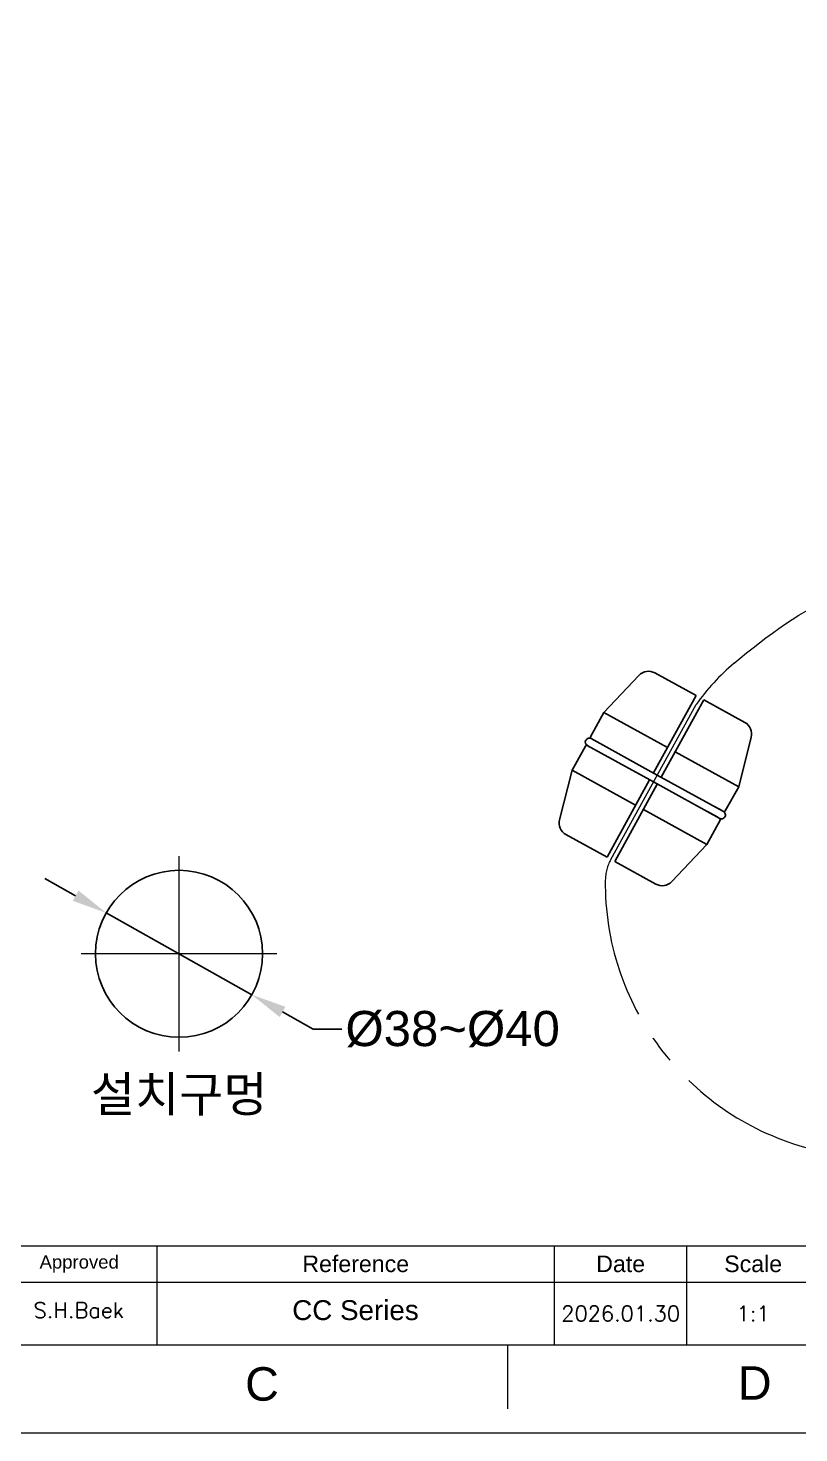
# Model space of a CAD drawing. Header units: millimetres. Extents: x 15183 to 15777, y -3358 to -2518.
# Drawn here: x 15426 to 15601.3, y -3357.7 to -3038 of the extents above; entities that cross this region are included whole.
import ezdxf

# ---------------------------------------------------------------- set-up
doc = ezdxf.new("R2010")
doc.units = ezdxf.units.MM
doc.linetypes.add('CENTERX2', pattern=[101.6, 63.5, -12.7, 12.7, -12.7])
for name, color, linetype, lineweight in [('CENTER', 1, 'CENTERX2', 15), ('DIM_', 5, 'Continuous', 9), ('FORM', 7, 'Continuous', 13)]:
    doc.layers.add(name, color=color, linetype=linetype, lineweight=lineweight)
doc.layers.add('DWG', color=7, linetype='Continuous')
doc.layers.add('TEXT', color=2, linetype='Continuous')
doc.styles.add('ARIAL', font='arial.ttf')
doc.styles.add('ROMANS', font='romans')
doc.styles.get("Standard").update_dxf_attribs({"font": 'arial.ttf'})
doc.dimstyles.new('사본(2) STANDARD', dxfattribs={"dimscale": 0, "dimtxt": 4, "dimasz": 4, "dimexe": 1.25, "dimexo": 0.625, "dimgap": 1.5, "dimtad": 3, "dimtih": 1, "dimtoh": 1, "dimdec": 1, "dimzin": 9, "dimdsep": 46, "dimtxsty": 'Standard', "dimcen": 2.5, "dimclrd": 5, "dimclre": 5, "dimclrt": 5, "dimadec": 0, "dimazin": 0, "dimtfac": 1, "dimtdec": 1, "dimtmove": 0, "dimatfit": 3, "dimfxl": 1.25, "dimtfill": 1, "dimtolj": 1, "dimtzin": 0, "dimarcsym": 0})

# ---------------------------------------------------------------- blocks, each defined once
blk = doc.blocks.new('*D3')
at = {"layer": 'Defpoints', "color": 0, "transparency": 16777216}
for p in [(15499.23, -2698.98, 0), (15677.36, -2727.19, 0), (15544.69, -2774.91), (15389.53, -3036.59, 0), (15677.36, -3115.61, 0)]:
    blk.add_point(p, dxfattribs=at)
at = {"layer": 'DIM_', "color": 5, "lineweight": -2, "transparency": 16777216}
for start, end in [(252.71832, 260.18354), (261.81462, 269.28168)]:
    blk.add_arc((15677.36, -2150.75), 638.11, start, end, dxfattribs=at)
at = {"layer": 'DIM_', "color": 5, "transparency": 16777216}
for points in [[(15487.39, -2761.32), (15488.2, -2758.78), (15480.17, -2757.63)], [(15669.37, -2787.47), (15669.35, -2790.14), (15677.36, -2788.86)]]:
    blk.add_solid(points, dxfattribs=at)
at = {"layer": 'DIM_', "color": 5, "transparency": 16777216, "insert": (15577.54, -2781), "char_height": 8, "attachment_point": 5, "bg_fill": 3, "box_fill_scale": 1.1, "bg_fill_color": 256, "bg_fill_true_color": 13158600, "bg_fill_transparency": 0}
blk.add_mtext('\\A1;18°', dxfattribs=at)
blk = doc.blocks.new('*D7')
at = {"layer": 'Defpoints', "color": 0, "transparency": 16777216}
for p in [(15443.74, -3239.33), (15476.86, -3257.95)]:
    blk.add_point(p, dxfattribs=at)
at = {"layer": 'DIM_', "color": 5, "lineweight": -2, "transparency": 16777216}
for p, q in [((15436.77, -3235.41), (15429.79, -3231.49)), ((15443.74, -3239.33), (15476.86, -3257.95)), ((15490.81, -3265.8), (15483.84, -3261.88)), ((15498.81, -3265.8), (15490.81, -3265.8))]:
    blk.add_line(p, q, dxfattribs=at)
at = {"layer": 'DIM_', "color": 5, "transparency": 16777216}
for points in [[(15437.42, -3234.25), (15436.11, -3236.57), (15443.74, -3239.33)], [(15484.49, -3260.71), (15483.18, -3263.04), (15476.86, -3257.95)]]:
    blk.add_solid(points, dxfattribs=at)
at = {"layer": 'DIM_', "color": 5, "transparency": 16777216, "insert": (15522.54, -3265.8), "char_height": 8, "attachment_point": 5, "bg_fill": 3, "box_fill_scale": 1.1, "bg_fill_color": 256, "bg_fill_true_color": 13158600, "bg_fill_transparency": 0}
blk.add_mtext('\\A1;%%C38~%%C40', dxfattribs=at)
blk = doc.blocks.new('wt')
at = {"layer": 'DWG'}
for p, q in [((10.68, 42), (0, 42)), ((10.68, 21.9), (10.68, 42)), ((12.68, 21.9), (12.68, 42)), ((23.34, 42), (12.68, 42)), ((-2.9, 39.75), (-5.82, 28.5)), ((29.18, 28.5), (26.27, 39.75)), ((10.68, 28.5), (-5.82, 28.5)), ((-5.82, 22.2), (-5.82, 28.5)), ((29.18, 28.5), (12.68, 28.5)), ((29.18, 22.2), (29.18, 28.5)), ((-5.82, 13.5), (-5.82, 19.8)), ((-5.52, 21.9), (11.68, 21.9)), ((-5.52, 20.1), (11.68, 20.1)), ((10.68, 0), (10.68, 20.1)), ((28.88, 21.9), (11.68, 21.9)), ((28.88, 20.1), (11.68, 20.1)), ((12.68, 0), (12.68, 20.1)), ((28.18, 21.9), (25.68, 21.9)), ((28.18, 20.1), (25.68, 20.1)), ((29.18, 13.5), (29.18, 19.8)), ((-2.9, 2.25), (-5.82, 13.5)), ((10.68, 13.5), (-5.82, 13.5)), ((29.18, 13.5), (12.68, 13.5)), ((29.18, 13.5), (26.24, 2.24)), ((10.68, 0), (0, 0)), ((23.34, 0), (12.68, 0))]:
    blk.add_line(p, q, dxfattribs=at)
for centre, radius, start, end in [((0, 39), 3, 90, 165.4655), ((23.36, 39), 3, 14.5134, 90), ((-5.49, 21), 0.9, 90, 270), ((-5.52, 22.2), 0.3, 180, 270), ((-5.52, 19.8), 0.3, 90, 180), ((28.85, 21), 0.9, 270, 90), ((28.88, 22.2), 0.3, 270, 0), ((28.88, 19.8), 0.3, 0, 90), ((0, 3), 3, 194.5345, 270), ((23.34, 3), 3, 270, 345.3889)]:
    blk.add_arc(centre, radius, start, end, dxfattribs=at)

msp = doc.modelspace()

# ---------------------------------------------------------------- linework, layer by layer
msp.add_circle((15460.3, -3248.64), 19)
at = {"layer": 'CENTER'}
for p, q in [((15558.51, -3227.19, 0), (15577.92, -3191.91, 0)), ((15460.3, -3270.9), (15460.3, -3226.39)), ((15482.56, -3248.64), (15438.05, -3248.64))]:
    msp.add_line(p, q, dxfattribs=at)
at = {"layer": 'CENTER', "ltscale": 0.5, "elevation": 0}
msp.add_lwpolyline([(15557.27, -3231.89, 0.76593), (15673.02, -3264.72, 0.098831), (15684.04, -3183.12), (15684.04, -3128.19)], format="xyb", dxfattribs=at)
at = {"layer": 'CENTER'}
msp.add_arc((15618.75, -3220.78, 0), 50, 130.0923, 144.7379, dxfattribs=at)
at = {"layer": 'CENTER', "ltscale": 0.5}
msp.add_arc((15567.27, -3232.01, 0), 10, 151.1735, 179.2992, dxfattribs=at)
msp.add_open_spline([(15586.55, -3182.52, 0), (15594.17, -3176.11, 0), (15609.98, -3164.3, 0), (15629.88, -3162.24, 0), (15639.9, -3157.72, 0)], degree=3, knots=[8.629872, 8.629872, 8.629872, 8.629872, 37.797333, 67.346254, 67.346254, 67.346254, 67.346254], dxfattribs=at)
at = {"layer": 'FORM'}
for p, q in [((15349.06, -3315.07), (15756.65, -3315.07)), ((15455.29, -3337.68), (15455.29, -3315.07)), ((15545.69, -3337.68), (15545.69, -3315.07)), ((15545.69, -3337.68), (15545.69, -3315.07)), ((15545.69, -3337.68), (15545.69, -3315.07)), ((15575.83, -3337.68), (15575.83, -3315.07)), ((15313.65, -3323.36), (15666.24, -3323.36))]:
    msp.add_line(p, q, dxfattribs=at)
at = {"layer": 'FORM', "linetype": 'Continuous'}
msp.add_line((15756.65, -3337.68), (15202.65, -3337.68), dxfattribs=at)
at = {"layer": 'FORM', "color": 7, "linetype": 'Continuous'}
for p, q in [((15535.05, -3337.68), (15535.05, -3352.22)), ((15182.65, -3357.68), (15776.65, -3357.68))]:
    msp.add_line(p, q, dxfattribs=at)

# ---------------------------------------------------------------- texts
at = {"layer": 'DIM_', "insert": (15438.54, -3276.58), "char_height": 8, "attachment_point": 1}
msp.add_mtext_dynamic_manual_height_columns('\\pi1.7031;{\\fGulim|b0|i0|c129|p50;설치구멍}', width=44.0986, gutter_width=13.57, heights=[0], dxfattribs=at)
at = {"layer": 'FORM', "char_height": 7.62, "attachment_point": 5}
for s, insert in [('C', (15479.17, -3346.59)), ('D', (15591.25, -3346.32))]:
    msp.add_mtext_dynamic_manual_height_columns(s, width=10, gutter_width=12.5, heights=[0], dxfattribs=dict(at, insert=insert))
at = {"layer": 'TEXT', "attachment_point": 5}
for s, width, insert, char_height in [('Approved', 35.4099, (15437.58, -3319.22), 3.014), ('Reference', 90.4082, (15500.49, -3319.22), 3.767), ('Date', 30.1361, (15560.76, -3319.22), 3.767), ('Scale', 30.1361, (15590.9, -3319.22), 3.767)]:
    msp.add_mtext_dynamic_manual_height_columns(s, width=width, gutter_width=18.84, heights=[0], dxfattribs=dict(at, insert=insert, char_height=char_height))
for s, width, insert, char_height, style in [('S.H.Baek', 35.4099, (15437.49, -3329.77), 3.5, 'ROMANS'), ('CC Series', 35.4099, (15500.43, -3329.77), 4.52, 'ARIAL'), ('2026.01.30', 30.1361, (15560.76, -3330.52), 3.5, 'ROMANS'), ('1:1', 30.1361, (15590.9, -3330.52), 3.5, 'ROMANS')]:
    msp.add_mtext_dynamic_manual_height_columns(s, width=width, gutter_width=18.84, heights=[0], dxfattribs=dict(at, insert=insert, char_height=char_height, style=style))

# ---------------------------------------------------------------- dimensions: what is measured, and where the dimension line sits
at = {"layer": 'DIM_'}
dim = msp.add_angular_dim_2l(base=(15544.69, -2774.91), line1=((15677.36, -2727.19, 0), (15677.36, -3115.61, 0)), line2=((15499.23, -2698.98, 0), (15389.53, -3036.59, 0)), dimstyle='사본(2) STANDARD', override={"dimscale": 1, "dimtxt": 8, "dimasz": 8, "dimtad": 0}, dxfattribs=at)
dim.commit()
dim.dimension.update_dxf_attribs({"geometry": '*D3', "text_midpoint": (15577.54, -2781)})

# ---------------------------------------------------------------- next in the draw order: dimensions: what is measured, and where the dimension line sits
dim = msp.add_diameter_dim_2p(p1=(15443.74, -3239.33), p2=(15476.86, -3257.95), text='%%C38~%%C40', dimstyle='사본(2) STANDARD', override={"dimscale": 1, "dimtxt": 8, "dimasz": 8, "dimtad": 0}, dxfattribs=at)
dim.commit()
dim.dimension.update_dxf_attribs({"geometry": '*D7', "text_midpoint": (15522.54, -3265.8)})

# ---------------------------------------------------------------- next in the draw order: block references
at = {"color": 250, "rotation": 331.1735468669742}
msp.add_blockref('wt', (15548.3, -3221.51, 0), dxfattribs=at)

doc.saveas('drawing.dxf')
